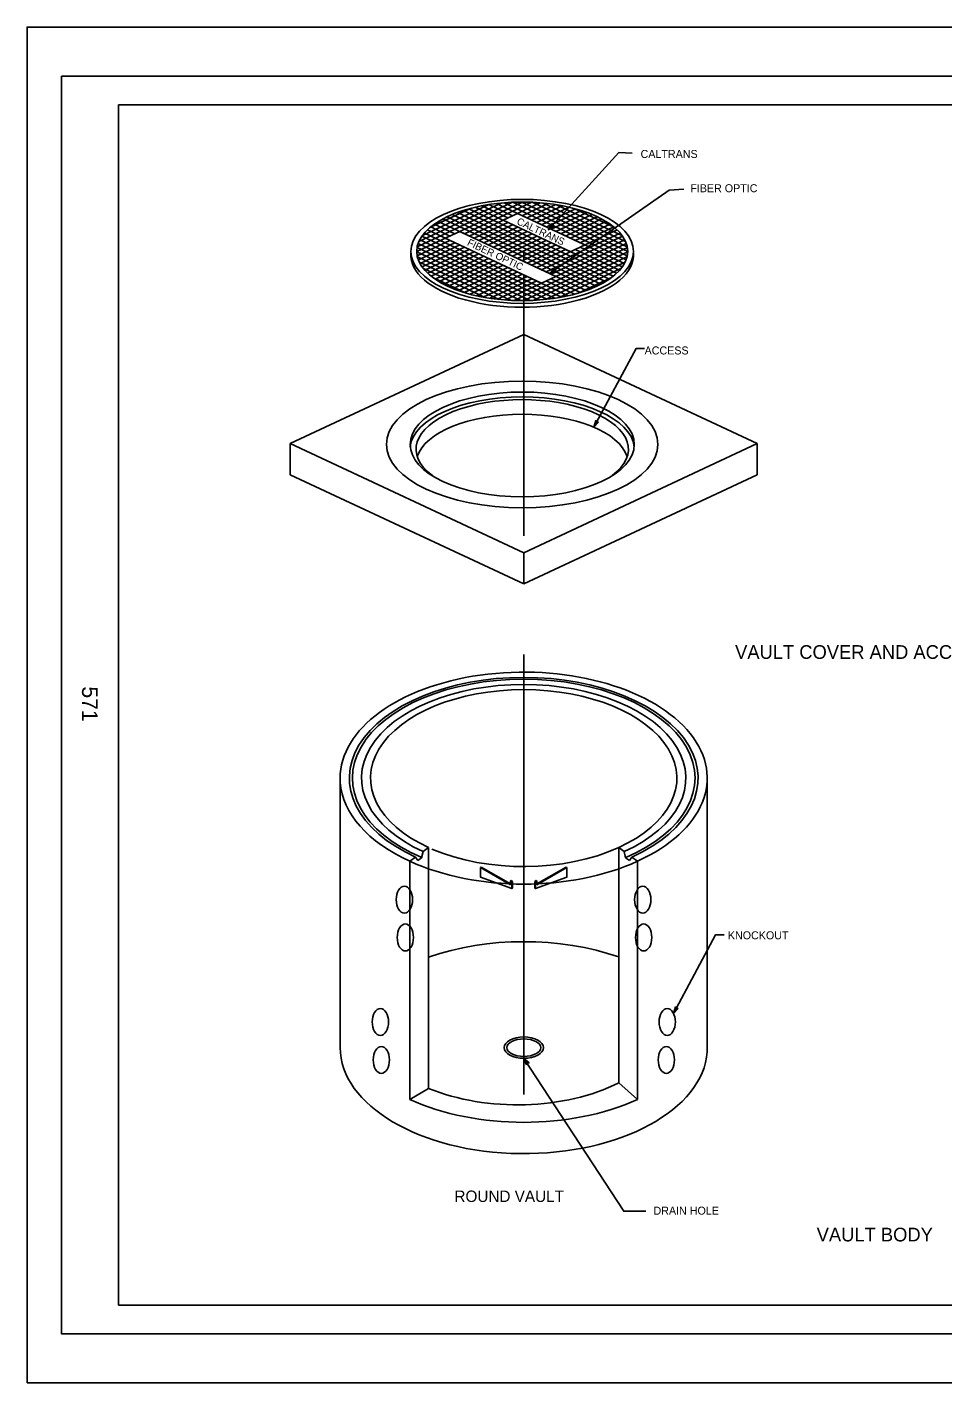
# Model space of a CAD drawing. Extents: x -893 to 867, y -474 to 712.
# Drawn here: x -893 to -92, y -474 to 712 of the extents above; entities that cross this region are included whole.
import ezdxf

# ---------------------------------------------------------------- set-up
doc = ezdxf.new("R2010")
doc.units = 0
for name, color, linetype in [('60 Nongeo Data', 7, 'Continuous'), ('border_PLOTTING-ELEMENTS', 7, 'Continuous'), ('border_rw_22x34_Cut_Lines', 7, 'Continuous'), ('border_SHEET', 7, 'Continuous'), ('border_WITHIN-BORDER-anno', 7, 'Continuous'), ('es_DETAIL', 7, 'Continuous'), ('es_DETAIL-anno', 7, 'Continuous')]:
    doc.layers.add(name, color=color, linetype=linetype)

# ---------------------------------------------------------------- blocks, each defined once
blk = doc.blocks.new('AHT')
at = {"layer": '60 Nongeo Data'}
blk.add_lwpolyline([(-5.9055, 1.3189), (0, 0), (-5.9059, -1.3094), (-5.6957, -0.9602), (-1.3693, -0.0035), (-5.6968, 0.9693), (-5.4886, 0.6205), (-2.7193, 0.002), (-5.4858, -0.6114), (-5.2756, -0.2622), (-4.0791, 0.0031), (-5.2799, 0.2713), (-5.1181, 0), (-5.9059, -1.3094), (-5.1181, 0)], close=True, dxfattribs=at)

msp = doc.modelspace()

# ---------------------------------------------------------------- linework, layer by layer
at = {"layer": 'border_PLOTTING-ELEMENTS'}
for points in [[(-893.5, -474), (866.5, -474), (866.5, 712), (-893.5, 712)], [(-863.5, 669), (836.5, 669), (836.5, -431), (-863.5, -431)]]:
    msp.add_lwpolyline(points, close=True, dxfattribs=at)
at = {"layer": 'border_rw_22x34_Cut_Lines'}
msp.add_lwpolyline([(-863.5, 669), (836.5, 669), (836.5, -431), (-863.5, -431)], close=True, dxfattribs=at)
at = {"layer": 'border_SHEET'}
for p, q in [((-813.5, 644), (811.5, 644)), ((-813.5, -406), (-813.5, 644)), ((811.5, -406), (-813.5, -406))]:
    msp.add_line(p, q, dxfattribs=at)
at = {"layer": 'es_DETAIL'}
for p, q in [((-552.4, 515.7), (-459.9, 558.9)), ((-552, 519.8), (-468.7, 558.7)), ((-550.6, 524.4), (-478.6, 558)), ((-510.7, 531.2), (-451.8, 558.7)), ((-506.5, 529.2), (-444.4, 558.3)), ((-370.8, 505.2), (-482.9, 557.6)), ((-369.3, 508.4), (-476, 558.3)), ((-368.3, 511.9), (-468.5, 558.7)), ((-367.9, 515.7), (-460.5, 558.9)), ((-460.2, 547), (-437.4, 557.6)), ((-368.3, 519.8), (-451.6, 558.7)), ((-369.8, 524.4), (-441.8, 558)), ((-547.4, 529.8), (-490.1, 556.6)), ((-540.5, 537), (-505.4, 553.4)), ((-395.3, 485.2), (-525.8, 546.1)), ((-391.2, 487.2), (-521.4, 548)), ((-387.4, 489.3), (-516.8, 549.8)), ((-383.8, 491.6), (-512, 551.5)), ((-380.6, 494), (-506.8, 553)), ((-377.6, 496.6), (-501.3, 554.4)), ((-472.8, 545), (-495.5, 555.6)), ((-468.6, 547), (-489.4, 556.7)), ((-455.9, 545), (-430.9, 556.7)), ((-451.7, 543), (-424.8, 555.6)), ((-447.5, 541.1), (-419, 554.4)), ((-443.3, 539.1), (-413.5, 553)), ((-439.1, 537.1), (-408.4, 551.5)), ((-434.9, 535.1), (-403.5, 549.8)), ((-430.7, 533.2), (-398.9, 548)), ((-372.9, 529.8), (-430.2, 556.6)), ((-426.4, 531.2), (-394.5, 546.1)), ((-379.8, 537), (-414.9, 553.4)), ((-420, 477), (-543.2, 534.6)), ((-523.4, 529.2), (-540.3, 537.2)), ((-519.2, 531.2), (-537.1, 539.6)), ((-404.3, 481.5), (-533.6, 541.9)), ((-399.7, 483.3), (-529.8, 544.1)), ((-502.3, 527.3), (-472.8, 541.1)), ((-498.1, 525.3), (-468.6, 539.1)), ((-493.9, 523.3), (-464.4, 537.1)), ((-489.7, 521.4), (-460.2, 535.1)), ((-447.5, 501.7), (-377.1, 534.6)), ((-422.2, 529.2), (-390.5, 544.1)), ((-418, 527.3), (-386.7, 541.9)), ((-413.8, 525.3), (-383.2, 539.6)), ((-409.6, 523.3), (-380, 537.2)), ((-552, 511.9), (-523.4, 525.3)), ((-445.7, 473.3), (-551.3, 522.6)), ((-551, 508.4), (-519.2, 523.3)), ((-438.6, 473.9), (-549.9, 525.9)), ((-432, 474.8), (-548, 529)), ((-425.8, 475.8), (-545.8, 531.8)), ((-485.4, 519.4), (-455.9, 533.2)), ((-481.2, 517.4), (-451.7, 531.2)), ((-477, 515.5), (-447.5, 529.2)), ((-472.8, 513.5), (-443.3, 527.3)), ((-468.6, 511.5), (-439.1, 525.3)), ((-464.4, 509.6), (-434.9, 523.3)), ((-443.3, 499.7), (-374.5, 531.8)), ((-439.1, 497.8), (-372.3, 529)), ((-434.9, 495.8), (-370.5, 525.9)), ((-430.7, 493.8), (-369.1, 522.6)), ((-461.4, 472.7), (-552.4, 515.3)), ((-453.2, 472.9), (-552.1, 519.1)), ((-470.4, 473), (-551.8, 511.1)), ((-549.6, 505.2), (-514.9, 521.4)), ((-547.6, 502.2), (-510.7, 519.4)), ((-545.4, 499.3), (-506.5, 517.4)), ((-542.7, 496.6), (-502.3, 515.5)), ((-539.8, 494), (-498.1, 513.5)), ((-536.5, 491.6), (-493.9, 511.5)), ((-467.1, 472.9), (-368.2, 519.1)), ((-460.2, 507.6), (-430.7, 521.4)), ((-458.9, 472.7), (-367.9, 515.3)), ((-458.8, 507), (-458.8, 515.8)), ((-455.9, 505.6), (-426.4, 519.4)), ((-451.7, 503.7), (-422.2, 517.4)), ((-450, 473), (-368.5, 511.1)), ((-375, 499.3), (-413.8, 517.4)), ((-372.7, 502.2), (-409.6, 519.4)), ((-480.5, 473.8), (-550.1, 506.3)), ((-492.5, 475.5), (-546.6, 500.7)), ((-532.9, 489.3), (-489.7, 509.6)), ((-529.1, 487.2), (-485.4, 507.6)), ((-525, 485.2), (-481.2, 505.6)), ((-520.6, 483.3), (-477, 503.7)), ((-516, 481.5), (-472.8, 501.7)), ((-511.1, 479.9), (-468.6, 499.7)), ((-439.8, 473.8), (-370.2, 506.3)), ((-427.8, 475.5), (-373.8, 500.7)), ((-509.2, 479.3), (-538.3, 492.9)), ((-505.8, 478.4), (-464.4, 497.8)), ((-500.3, 477), (-460.2, 495.8)), ((-494.5, 475.8), (-455.9, 493.8)), ((-488.3, 474.8), (-451.7, 491.9)), ((-481.7, 473.9), (-447.5, 489.9)), ((-474.7, 473.3), (-443.3, 487.9)), ((-458.8, 266.9), (-458.8, 495.2)), ((-414.5, 478.4), (-439.1, 489.9)), ((-409.3, 479.9), (-434.9, 491.9)), ((-411.1, 479.3), (-382, 492.9)), ((-458.8, 443), (-663.2, 347.6)), ((-254.5, 347.6), (-458.8, 443)), ((-663.2, 347.6), (-458.8, 252.1)), ((-663.2, 320.3), (-663.2, 347.6)), ((-254.5, 347.6), (-458.8, 252.1)), ((-254.5, 320.3), (-254.5, 347.6)), ((-663.2, 320.3), (-458.8, 224.9)), ((-254.5, 320.3), (-458.8, 224.9)), ((-458.8, 224.9), (-458.8, 252.1)), ((-458.8, -221.8), (-458.8, 163.2)), ((-619.4, 58.7), (-619.4, -180.7)), ((-298.3, 54.9), (-298.3, -184.6)), ((-548.2, -14.6), (-547, -9.3)), ((-547, -9.3), (-542.2, -5.7)), ((-542.2, -5.7), (-542.1, -216.4)), ((-375.7, -211.5), (-375.7, -5.7)), ((-375.7, -5.7), (-370.9, -9.3)), ((-370.9, -9.3), (-369.7, -14.6)), ((-558.6, -17.7), (-553.6, -14.1)), ((-558.6, -17.7), (-558.6, -226.1)), ((-558.6, -226.1), (-558.6, -17.7)), ((-553.6, -14.1), (-551.5, -17)), ((-551.5, -17), (-548.2, -14.6)), ((-496.1, -22.8), (-496.8, -23.2)), ((-421.8, -22.8), (-421.1, -23.2)), ((-369.7, -14.6), (-366.4, -17)), ((-366.4, -17), (-364.3, -14.1)), ((-364.3, -14.1), (-359.3, -17.7)), ((-359.3, -17.7), (-359.3, -226.2)), ((-469.8, -34.6), (-470.5, -35)), ((-470.5, -38.4), (-470.5, -35)), ((-468.7, -35.3), (-469.4, -35.7)), ((-468.7, -41.2), (-468.7, -35.3)), ((-449.2, -41.2), (-449.2, -35.3)), ((-449.2, -35.3), (-448.5, -35.7)), ((-448.1, -34.6), (-447.4, -35)), ((-447.4, -38.4), (-447.4, -35)), ((-468.7, -41.2), (-469.4, -41.6)), ((-449.2, -41.2), (-448.5, -41.6)), ((-359.3, -226.2), (-375.7, -211.5)), ((-359.3, -226.2), (-375.7, -211.5)), ((-359.3, -226.2), (-375.7, -211.5)), ((-558.6, -226.1), (-542.1, -216.4)), ((-558.6, -226.1), (-542.1, -216.4)), ((-542.1, -216.4), (-558.6, -226.1)), ((-542.1, -216.4), (-558.6, -226.1))]:
    msp.add_line(p, q, dxfattribs=at)
for points in [[(-464.4, 548.9), (-477, 543), (-418, 515.5), (-405.4, 521.4), (-464.4, 548.9)], [(-514.9, 533.2), (-527.6, 527.3), (-443.3, 487.9), (-430.7, 493.8), (-514.9, 533.2)], [(-496.8, -23.2), (-496.8, -31.6), (-469.4, -41.6), (-469.4, -35.7)], [(-496.8, -23.2), (-470.5, -38.4)], [(-496.1, -22.8), (-470.5, -37.6)], [(-421.1, -23.2), (-421.1, -31.6), (-448.5, -41.6), (-448.5, -35.7)], [(-421.8, -22.8), (-447.4, -37.6)], [(-421.1, -23.2), (-447.4, -38.4)], [(-470.5, -35), (-469.4, -35.7)], [(-469.8, -34.6), (-468.7, -35.3)], [(-448.1, -34.6), (-449.2, -35.3)], [(-447.4, -35), (-448.5, -35.7)]]:
    msp.add_lwpolyline(points, dxfattribs=at)
for centre, major_axis, ratio in [((-460.2, 515.8), (-97.4, 0), 0.467032), ((-460.2, 515.8), (92.3, 0), 0.467032), ((-460.2, 346.9), (-118.7, 0), 0.467032), ((-460.2, 346.9), (-98.1, 0), 0.467032), ((-563.3, -51.3), (0, 11.8), 0.601989), ((-354.7, -51.3), (0, 11.8), 0.601989), ((-562.5, -84.4), (0, 11.8), 0.601989), ((-353.9, -84.4), (0, 11.8), 0.601989), ((-584.3, -158.3), (0, 11.8), 0.601989), ((-333.3, -158.3), (0, 11.8), 0.601989), ((-458.8, -180.8), (17.2, 0), 0.542496), ((-458.8, -180.8), (14.9, 0), 0.514169), ((-583.5, -191.5), (0, 11.8), 0.601989), ((-334.1, -191.5), (0, 11.8), 0.601989)]:
    msp.add_ellipse(centre, major_axis=major_axis, ratio=ratio, dxfattribs=at)
for centre, major_axis, ratio, start_param, end_param in [((-460.2, 512.4), (97.4, 0), 0.467032, 3.104121, 6.320657), ((-460.2, 342.7), (92.9, 0), 0.467032, 5.721878, 9.986086), ((-460.2, 342.7), (98.1, 0), 0.467032, 0.046537, 3.095056), ((-460.2, 329.9), (92.9, 0), 0.467032, 0.147852, 2.993741), ((-458.9, 55), (-160.6, 0), 0.57735, 2.240086, 6.242676), ((-458.9, 55), (-152.6, 0), 0.57735, 2.240086, 7.184691), ((-458.9, 55), (-149.9, 0), 0.57735, 2.208593, 7.216185), ((-458.9, 55), (-141.9, 0), 0.57735, 2.240086, 7.184691), ((-458.9, 55), (-134.1, 0), 0.57735, 2.240086, 7.184691), ((-458.9, 55), (-160.6, 0), 0.57735, 0.040509, 0.901506), ((-458.9, 55), (-134.1, 0), 0.57735, 0.929218, 2.240086), ((-458.9, 55), (-160.6, 0), 0.57735, 0.901506, 2.240086), ((-458.8, -180.8), (-160.6, 0), 0.57735, 4.16873, 5.257918), ((-458.8, -180.8), (-160.6, 0), 0.57735, 6.282489, 9.38427), ((-464.2, -153.4), (-134.1, 0), 0.57735, 0.951007, 2.291449), ((-464.2, -153.4), (-134.1, 0), 0.57735, 0.951007, 2.291449), ((-458.8, -153.4), (-160.6, 0), 0.57735, 0.90046, 2.239041), ((-458.8, -153.4), (-160.6, 0), 0.57735, 0.90046, 2.239041)]:
    msp.add_ellipse(centre, major_axis=major_axis, ratio=ratio, start_param=start_param, end_param=end_param, dxfattribs=at)
at = {"layer": 'es_DETAIL-anno'}
for points in [[(-364, 601.6), (-375.7, 602.2), (-437.2, 534.7)], [(-318.8, 570.1), (-331.5, 569.4), (-436.2, 496.4)], [(-353.1, 430.8), (-360.6, 430.8), (-397.4, 361.9)], [(-283.5, -82), (-291, -82), (-327.8, -151)], [(-352, -323.9), (-371.4, -323.9), (-458.8, -190.2)]]:
    msp.add_lwpolyline(points, dxfattribs=at)

# ---------------------------------------------------------------- block references
for p, rotation in [((-437.2, 534.7), -132.32959807355343), ((-436.2, 496.4), -145.1409582733179), ((-397.4, 361.9), -118.05330187842145), ((-327.8, -151), -118.05330187842145), ((-458.8, -190.2), 126.59218830872032)]:
    msp.add_blockref('AHT', p, dxfattribs=dict(at, rotation=rotation))

# ---------------------------------------------------------------- texts
at = {"layer": 'border_WITHIN-BORDER-anno'}
msp.add_text('571', height=13.78, rotation=270, dxfattribs=at).set_placement((-845.4, 135.2))
at = {"layer": 'es_DETAIL'}
for s, rotation, p in [('CALTRANS', 334.7983, (-465.6, 539.9)), ('FIBER OPTIC', 334.6408, (-508.9, 521.4))]:
    msp.add_text(s, height=6.3, rotation=rotation, dxfattribs=at).set_placement(p)
at = {"layer": 'es_DETAIL-anno'}
for s, height, p in [('CALTRANS', 7, (-356.6, 597.5)), ('FIBER OPTIC', 7, (-313.1, 567.5)), ('ACCESS', 7, (-353.1, 425.6)), ('VAULT COVER AND ACCESS', 12, (-273.9, 159.3)), ('KNOCKOUT', 7, (-280.2, -86)), ('ROUND VAULT', 10, (-519.5, -315.8)), ('VAULT BODY', 12, (-202.5, -350.3))]:
    msp.add_text(s, height=height, dxfattribs=at).set_placement(p)
msp.add_text('DRAIN HOLE', height=7, rotation=360, dxfattribs=at).set_placement((-345.3, -326.9))

doc.saveas('drawing.dxf')
